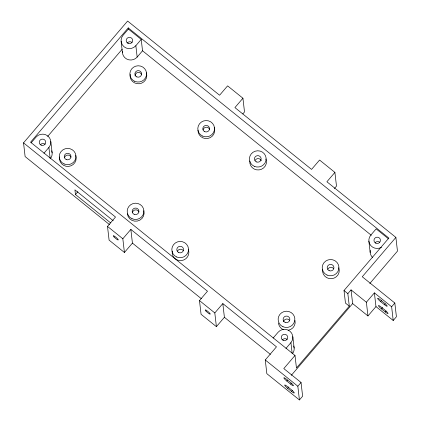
<?xml version="1.0" encoding="UTF-8"?>
<svg xmlns="http://www.w3.org/2000/svg" width="421" height="421" viewBox="0 0 421 421"><rect width="100%" height="100%" fill="white"/><g stroke="black" fill="none" stroke-linecap="round" stroke-linejoin="round"><path stroke-width="0.63" d="M109.434 224.567L25.118 156.57L23.534 142.856L127.616 21.05L219.594 95.23L227.598 85.858L242.928 98.225L244.512 111.933L242.828 113.907M128.242 27.891L30.565 142.198L295 355.461L296.452 368.007L349.293 306.167L347.846 293.621L344.01 290.532L388.846 238.06L128.242 27.891L128.379 29.054L141.219 39.411L142.535 50.788L371.317 235.302M31.112 142.882L36.064 137.088A8.367 8.136 -6.6 0 1 47.852 135.988A8.367 8.136 -6.6 0 1 48.904 147.445L50.22 158.822M128.379 29.054L123.016 35.332A8.367 8.136 -6.6 0 0 124.069 46.789A8.367 8.136 -6.6 0 0 135.851 45.689L141.219 39.411M47.61 136.499L122.201 49.204M43.952 153.239L48.904 147.445M122.39 51.604A8.367 8.136 -6.6 0 0 137.167 57.067L142.535 50.788M110.723 222.962L75.464 194.528L77.864 191.718M124.421 252.479L122.832 238.77L130.842 229.398L132.426 243.112L124.421 252.479L109.092 240.117L107.502 226.403L115.512 217.036L23.534 142.856M242.928 98.225L234.923 107.592L311.566 169.405L319.576 160.038L334.905 172.4L336.49 186.114L334.385 188.576M216.399 326.659L214.81 312.945L222.814 303.578L224.404 317.292L216.399 326.659L201.07 314.298L199.48 300.583L207.485 291.216L130.842 229.398M334.905 172.4L326.896 181.772L395.882 237.407L397.466 251.116L369.801 283.496M273.129 338.068L278.081 332.274A8.367 8.136 -6.6 0 1 289.864 331.169A8.367 8.136 -6.6 0 1 290.922 342.626L292.163 353.372M295 355.461L283.796 368.58L301.041 382.489L302.625 396.203L299.426 399.95L266.846 373.68L265.262 359.966L276.471 346.846L222.814 303.578M285.97 348.42L290.922 342.626M347.846 293.621L351.046 289.874L366.375 302.236L367.965 315.95L375.969 306.583L374.385 292.869L366.375 302.236M395.882 237.407L362.255 276.755L394.83 303.031L396.419 316.739L393.214 320.492L375.969 306.583M291.337 375.322L352.635 303.588L351.046 289.874M286.812 381.047A3.747 0.61 40.5 0 1 283.838 377.858A3.747 0.61 40.5 0 1 286.612 379.3L290.443 382.389A3.747 0.61 40.5 0 1 293.416 385.583A3.747 0.61 40.5 0 1 290.643 384.141L286.812 381.047L287.611 380.11M290.643 384.141L291.448 383.205M287.659 388.346A3.747 0.61 40.5 0 1 284.68 385.152A3.747 0.61 40.5 0 1 287.454 386.594L291.285 389.683A3.747 0.61 40.5 0 1 294.263 392.877A3.747 0.61 40.5 0 1 291.49 391.435L287.659 388.346L288.859 386.936M291.49 391.435L292.29 390.499M299.426 399.95L297.836 386.236L301.041 382.489M380.605 301.589A3.747 0.61 40.5 0 1 377.626 298.394A3.747 0.61 40.5 0 1 380.4 299.836L384.231 302.931A3.747 0.61 40.5 0 1 387.209 306.125A3.747 0.61 40.5 0 1 384.436 304.678L380.605 301.589L381.805 300.184M384.436 304.678L385.236 303.741M381.447 308.882A3.747 0.61 40.5 0 1 378.474 305.688A3.747 0.61 40.5 0 1 381.247 307.13L385.078 310.224A3.747 0.61 40.5 0 1 388.051 313.419A3.747 0.61 40.5 0 1 385.278 311.972L381.447 308.882L382.647 307.477M385.278 311.972L386.078 311.035M393.214 320.492L391.63 306.777L394.83 303.031M388.488 238.828L376.142 228.877L370.78 235.155A8.367 8.136 -6.6 0 0 381.552 247.248M374.385 292.869L391.63 306.777M352.635 303.588L367.965 315.95M349.293 306.167L345.462 303.078L344.01 290.532M113.249 220.767L74.922 189.86L75.464 194.528M132.426 243.112L201.406 298.747M224.404 317.292L270.393 354.377M107.502 226.403L122.832 238.77M199.48 300.583L214.81 312.945M265.262 359.966L297.836 386.236M368.864 241.107L370.18 252.484M292.832 336.668L294.153 348.051M135.851 45.689L137.167 57.067M121.101 41.29L122.416 52.667M50.82 141.488L52.136 152.865M51.657 150.797A8.367 8.136 -6.6 0 1 50.557 158.401M40.5 144.635A3.247 3.157 -6.6 0 1 45.073 144.208M372.743 257.636A8.367 8.136 -6.6 0 1 370.275 250.363M375.211 242.696A3.247 3.157 -6.6 0 1 379.784 242.27M293.674 345.978A8.367 8.136 -6.6 0 1 292.574 353.582M282.517 339.815A3.247 3.157 -6.6 0 1 287.09 339.389M294.995 320.434A8.367 8.136 -6.6 0 1 288.117 330.296M283.312 329.669A8.367 8.136 -6.6 0 1 278.497 323.044M283.507 321.723A3.373 3.279 -6.6 0 1 289.59 320.36M265.977 158.985A8.367 8.136 -6.6 0 1 259.141 169.9A8.367 8.136 -6.6 0 1 249.806 161.011M255.063 160.469A3.373 3.279 -6.6 0 1 261.288 160.685M188.376 249.648A8.367 8.136 -6.6 0 1 181.267 260.594A8.367 8.136 -6.6 0 1 172.278 251.153M177.462 251.137A3.373 3.279 -6.6 0 1 183.277 250.59M143.777 210.737A8.367 8.136 -6.6 0 1 137.314 221.067A8.367 8.136 -6.6 0 1 127.421 213.863M132.431 212.542A3.373 3.279 -6.6 0 1 138.919 211.937M214.221 127.595A8.367 8.136 -6.6 0 1 207.658 138.472A8.367 8.136 -6.6 0 1 198.007 130.157M203.048 129.9A3.373 3.279 -6.6 0 1 209.532 129.294M75.68 155.449A8.367 8.136 -6.6 0 1 68.57 166.4A8.367 8.136 -6.6 0 1 59.582 156.954M64.502 157.754A3.373 3.279 -6.6 0 1 70.986 157.149M146.292 72.807A8.367 8.136 -6.6 0 1 139.183 83.758A8.367 8.136 -6.6 0 1 130.194 74.312M135.078 75.969A3.373 3.279 -6.6 0 1 141.603 74.512M127.447 42.879A3.247 3.157 -6.6 0 1 132.02 42.453M338.758 267.745A8.367 8.136 -6.6 0 1 331.648 278.691A8.367 8.136 -6.6 0 1 322.665 269.245M327.843 269.23A3.373 3.279 -6.6 0 1 333.664 268.687M206.053 311.135A3.247 0.526 40.5 0 0 210.184 314.155A3.247 0.526 40.5 0 0 207.021 310.766A3.247 0.526 40.5 0 0 206.053 311.135M114.075 236.955A3.247 0.526 40.5 0 0 118.206 239.975A3.247 0.526 40.5 0 0 115.044 236.586A3.247 0.526 40.5 0 0 114.075 236.955M41.121 145.14A3.247 3.157 -6.6 0 0 45.721 141.966A3.247 3.157 -6.6 0 0 40.616 139.693A3.247 3.157 -6.6 0 0 41.121 145.14M375.832 243.201A3.247 3.157 -6.6 0 0 380.431 240.028A3.247 3.157 -6.6 0 0 375.332 237.76A3.247 3.157 -6.6 0 0 375.832 243.201M283.133 340.321A3.247 3.157 -6.6 0 0 287.732 337.147A3.247 3.157 -6.6 0 0 282.633 334.879A3.247 3.157 -6.6 0 0 283.133 340.321M282.975 326.749A8.367 8.136 -6.6 0 0 294.826 318.565A8.367 8.136 -6.6 0 0 281.681 312.719A8.367 8.136 -6.6 0 0 282.975 326.749M285.075 322.328A3.373 3.279 -6.6 0 0 289.848 319.034A3.373 3.279 -6.6 0 0 284.554 316.676A3.373 3.279 -6.6 0 0 285.075 322.328M254.263 166.316A8.367 8.136 -6.6 0 0 266.119 158.138A8.367 8.136 -6.6 0 0 252.974 152.291A8.367 8.136 -6.6 0 0 254.263 166.316M256.368 161.896A3.373 3.279 -6.6 0 0 261.141 158.601A3.373 3.279 -6.6 0 0 255.847 156.244A3.373 3.279 -6.6 0 0 256.368 161.896M176.662 256.984A8.367 8.136 -6.6 0 0 188.513 248.8A8.367 8.136 -6.6 0 0 175.368 242.954A8.367 8.136 -6.6 0 0 176.662 256.984M178.762 252.563A3.373 3.279 -6.6 0 0 183.54 249.264A3.373 3.279 -6.6 0 0 178.241 246.906A3.373 3.279 -6.6 0 0 178.762 252.563M132.031 218.736A8.367 8.136 -6.6 0 0 143.882 210.553A8.367 8.136 -6.6 0 0 130.736 204.706A8.367 8.136 -6.6 0 0 132.031 218.736M134.131 214.315A3.373 3.279 -6.6 0 0 138.909 211.016A3.373 3.279 -6.6 0 0 133.61 208.663A3.373 3.279 -6.6 0 0 134.131 214.315M202.643 136.094A8.367 8.136 -6.6 0 0 214.5 127.91A8.367 8.136 -6.6 0 0 201.354 122.064A8.367 8.136 -6.6 0 0 202.643 136.094M204.748 131.673A3.373 3.279 -6.6 0 0 209.521 128.379A3.373 3.279 -6.6 0 0 204.227 126.021A3.373 3.279 -6.6 0 0 204.748 131.673M64.103 163.953A8.367 8.136 -6.6 0 0 75.954 155.77A8.367 8.136 -6.6 0 0 62.808 149.923A8.367 8.136 -6.6 0 0 64.103 163.953M66.202 159.533A3.373 3.279 -6.6 0 0 70.975 156.233A3.373 3.279 -6.6 0 0 65.681 153.875A3.373 3.279 -6.6 0 0 66.202 159.533M134.715 81.311A8.367 8.136 -6.6 0 0 146.566 73.128A8.367 8.136 -6.6 0 0 133.425 67.281A8.367 8.136 -6.6 0 0 134.715 81.311M136.814 76.89A3.373 3.279 -6.6 0 0 141.593 73.591A3.373 3.279 -6.6 0 0 136.299 71.238A3.373 3.279 -6.6 0 0 136.814 76.89M128.068 43.384A3.247 3.157 -6.6 0 0 132.668 40.211A3.247 3.157 -6.6 0 0 127.568 37.937A3.247 3.157 -6.6 0 0 128.068 43.384M327.049 275.076A8.367 8.136 -6.6 0 0 338.9 266.898A8.367 8.136 -6.6 0 0 325.754 261.046A8.367 8.136 -6.6 0 0 327.049 275.076M329.148 270.656A3.373 3.279 -6.6 0 0 333.927 267.361A3.373 3.279 -6.6 0 0 328.627 265.004A3.373 3.279 -6.6 0 0 329.148 270.656"/></g></svg>
